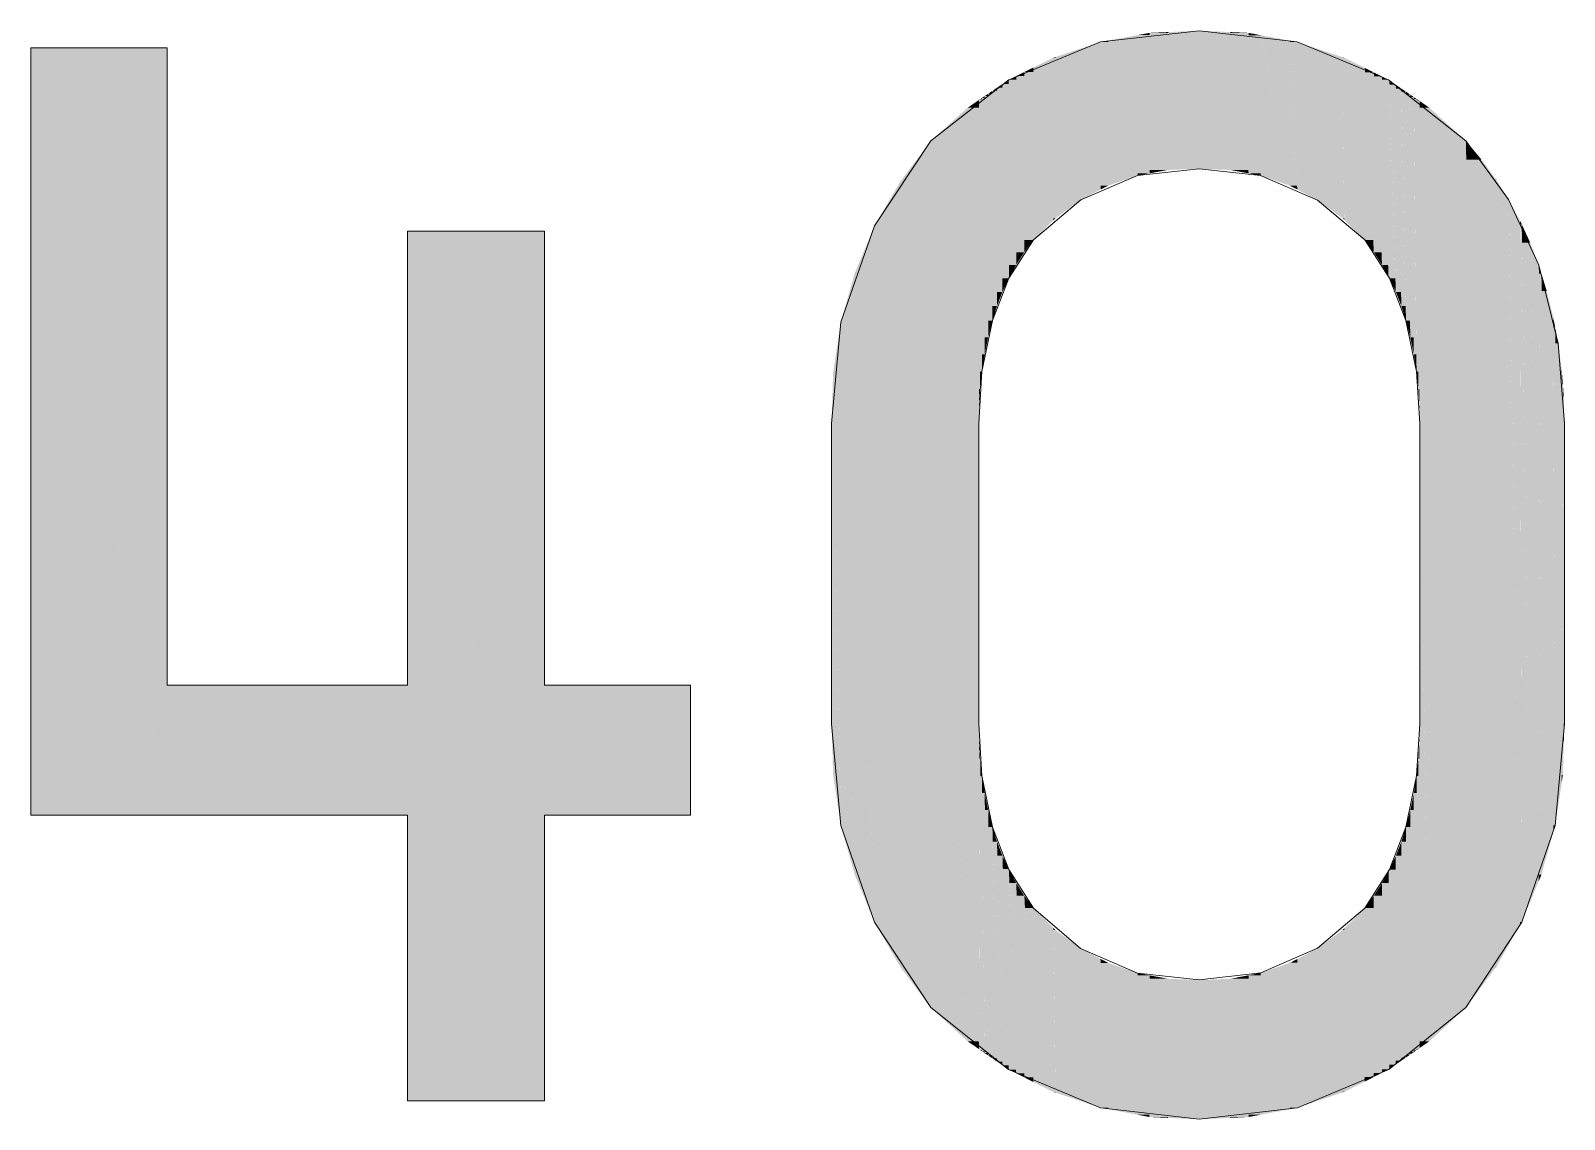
# Model space of a CAD drawing. Extents: x 885 to 2021, y 330 to 1122.
# Drawn here: x 1892.151 to 1895.106, y 643.78 to 645.878 of the extents above; entities that cross this region are included whole.
import ezdxf

# ---------------------------------------------------------------- set-up
doc = ezdxf.new("R2010")
doc.units = 0
doc.layers.get('0').update_dxf_attribs({"lineweight": 25})
doc.layers.add('P11_Plankopf_Ausführung_AF_4_800 Plankopf', color=7, linetype='Continuous', lineweight=25)

# ---------------------------------------------------------------- blocks, each defined once
blk = doc.blocks.new('Referenz-A0T8DITAAL', base_point=(1729.7843, 502.0648))
at = {"layer": 'P11_Plankopf_Ausführung_AF_4_800 Plankopf', "color": 0, "linetype": 'Continuous', "lineweight": 13, "ltscale": 16.9}
for p, q in [((1894.4025, 645.8776), (1894.2125, 645.8559)), ((1894.5915, 645.8558), (1894.4025, 645.8776)), ((1892.4144, 645.8445), (1892.1511, 645.8445)), ((1892.1511, 645.8445), (1892.1511, 644.3661)), ((1892.4144, 644.6168), (1892.4144, 645.8445)), ((1894.2125, 645.8559), (1894.0357, 645.7832)), ((1894.7672, 645.7831), (1894.5915, 645.8558)), ((1894.0357, 645.7832), (1893.8854, 645.6651)), ((1894.9164, 645.6651), (1894.7672, 645.7831)), ((1893.8854, 645.6651), (1893.777, 645.5014)), ((1894.9986, 645.5524), (1894.9164, 645.6651)), ((1894.4025, 645.6115), (1894.2839, 645.5985)), ((1894.5209, 645.5984), (1894.4025, 645.6115)), ((1894.2839, 645.5985), (1894.1742, 645.5515)), ((1894.6304, 645.5513), (1894.5209, 645.5984)), ((1894.1742, 645.5515), (1894.083, 645.4744)), ((1894.7215, 645.4744), (1894.6304, 645.5513)), ((1895.0568, 645.4256), (1894.9986, 645.5524)), ((1893.1411, 645.4913), (1892.8774, 645.4913)), ((1892.8774, 645.4913), (1892.8774, 644.6168)), ((1893.1411, 644.6168), (1893.1411, 645.4913)), ((1893.777, 645.5014), (1893.712, 645.3161)), ((1894.083, 645.4744), (1894.0358, 645.4007)), ((1894.7689, 645.4008), (1894.7215, 645.4744)), ((1895.0943, 645.2752), (1895.0568, 645.4256)), ((1894.0358, 645.4007), (1894.0041, 645.3192)), ((1894.8009, 645.3192), (1894.7689, 645.4008)), ((1893.712, 645.3161), (1893.6943, 645.1206)), ((1894.0041, 645.3192), (1893.984, 645.2209)), ((1894.8213, 645.2209), (1894.8009, 645.3192)), ((1895.106, 645.1206), (1895.0943, 645.2752)), ((1893.984, 645.2209), (1893.9781, 645.1206)), ((1894.8273, 645.1206), (1894.8213, 645.2209)), ((1893.6943, 645.1206), (1893.6943, 644.5425)), ((1893.9781, 644.5425), (1893.9781, 645.1206)), ((1894.8273, 645.1206), (1894.8273, 644.5425)), ((1895.106, 644.5425), (1895.106, 645.1206)), ((1892.8774, 644.6168), (1892.4144, 644.6168)), ((1893.4221, 644.6168), (1893.1411, 644.6168)), ((1893.4221, 644.3661), (1893.4221, 644.6168)), ((1893.6943, 644.5425), (1893.7121, 644.3463)), ((1893.9781, 644.5425), (1893.984, 644.4421)), ((1894.8212, 644.4421), (1894.8273, 644.5425)), ((1895.0884, 644.3465), (1895.106, 644.5425)), ((1893.984, 644.4421), (1894.0041, 644.3435)), ((1894.8009, 644.3435), (1894.8212, 644.4421)), ((1892.1511, 644.3661), (1892.8774, 644.3661)), ((1892.8774, 644.3661), (1892.8774, 643.8163)), ((1893.1411, 643.8163), (1893.1411, 644.3661)), ((1893.1411, 644.3661), (1893.4221, 644.3661)), ((1893.7121, 644.3463), (1893.7771, 644.1603)), ((1894.0041, 644.3435), (1894.0358, 644.2616)), ((1894.7689, 644.2615), (1894.8009, 644.3435)), ((1895.0239, 644.1605), (1895.0884, 644.3465)), ((1894.0358, 644.2616), (1894.083, 644.1874)), ((1894.7215, 644.1874), (1894.7689, 644.2615)), ((1893.7771, 644.1603), (1893.8854, 643.9957)), ((1894.083, 644.1874), (1894.1739, 644.1098)), ((1894.6306, 644.1099), (1894.7215, 644.1874)), ((1894.9164, 643.9957), (1895.0239, 644.1605)), ((1894.1739, 644.1098), (1894.2837, 644.0622)), ((1894.5211, 644.0624), (1894.6306, 644.1099)), ((1894.2837, 644.0622), (1894.4025, 644.0489)), ((1894.4025, 644.0489), (1894.5211, 644.0624)), ((1893.8854, 643.9957), (1894.0353, 643.8764)), ((1894.7676, 643.8765), (1894.9164, 643.9957)), ((1894.0353, 643.8764), (1894.2122, 643.8027)), ((1894.5918, 643.8028), (1894.7676, 643.8765)), ((1892.8774, 643.8163), (1893.1411, 643.8163)), ((1894.2122, 643.8027), (1894.4025, 643.7805)), ((1894.4025, 643.7805), (1894.5918, 643.8028))]:
    blk.add_line(p, q, dxfattribs=at)
at = {"layer": 'P11_Plankopf_Ausführung_AF_4_800 Plankopf', "color": 0, "linetype": 'Continuous', "lineweight": 0, "ltscale": 0.0169}
for points in [[(1894.3427, 645.8733), (1894.3068, 645.8733), (1894.3427, 645.8749)], [(1894.4025, 645.8749), (1894.3427, 645.8749), (1894.4025, 645.8776)], [(1894.4025, 645.6115), (1894.3427, 645.6115), (1894.3427, 645.8749)], [(1894.4025, 645.6115), (1894.4025, 645.8749), (1894.3427, 645.8749)], [(1894.4617, 645.6115), (1894.4025, 645.6115), (1894.4025, 645.8776)], [(1894.4622, 645.8749), (1894.4031, 645.8749), (1894.4025, 645.8776)], [(1894.4622, 645.6093), (1894.4622, 645.8749), (1894.4031, 645.8749)], [(1894.4969, 645.6093), (1894.4622, 645.6093), (1894.4622, 645.8749)], [(1894.4977, 645.8733), (1894.4624, 645.8733), (1894.4622, 645.8749)], [(1892.1511, 644.3661), (1892.4144, 644.3661), (1892.1511, 645.8445)], [(1892.4144, 644.6168), (1892.4144, 645.8445), (1892.1511, 645.8445)], [(1892.4144, 644.6168), (1892.3698, 644.6168), (1892.1511, 645.8445)], [(1894.2125, 645.8431), (1894.1742, 645.8431), (1894.2125, 645.8559)], [(1894.2273, 645.8559), (1894.2125, 645.8559), (1894.2273, 645.8586)], [(1894.2273, 645.5791), (1894.2125, 645.5791), (1894.2125, 645.8559)], [(1894.2273, 645.5791), (1894.2273, 645.8559), (1894.2125, 645.8559)], [(1894.2839, 645.8586), (1894.2273, 645.8586), (1894.2839, 645.8691)], [(1894.2839, 645.5985), (1894.2273, 645.5985), (1894.2273, 645.8586)], [(1894.2839, 645.5985), (1894.2839, 645.8586), (1894.2273, 645.8586)], [(1894.3068, 645.8691), (1894.2839, 645.8691), (1894.3068, 645.8733)], [(1894.3068, 645.6028), (1894.2839, 645.6028), (1894.2839, 645.8691)], [(1894.3068, 645.6028), (1894.3068, 645.8691), (1894.2839, 645.8691)], [(1894.3427, 645.6094), (1894.3068, 645.6094), (1894.3068, 645.8733)], [(1894.3427, 645.6094), (1894.3427, 645.8733), (1894.3068, 645.8733)], [(1894.4977, 645.6027), (1894.4977, 645.8733), (1894.4624, 645.8733)], [(1894.5206, 645.6027), (1894.4977, 645.6027), (1894.4977, 645.8733)], [(1894.5209, 645.8689), (1894.4981, 645.8689), (1894.4977, 645.8733)], [(1894.5209, 645.5984), (1894.5209, 645.8689), (1894.4981, 645.8689)], [(1894.5736, 645.5984), (1894.5209, 645.5984), (1894.5209, 645.8689)], [(1894.5774, 645.8584), (1894.523, 645.8584), (1894.5209, 645.8689)], [(1894.5774, 645.5789), (1894.5774, 645.8584), (1894.523, 645.8584)], [(1894.5911, 645.5789), (1894.5774, 645.5789), (1894.5774, 645.8584)], [(1894.5915, 645.8558), (1894.5776, 645.8558), (1894.5774, 645.8584)], [(1894.5915, 645.5716), (1894.5915, 645.8558), (1894.5776, 645.8558)], [(1894.6278, 645.5716), (1894.5915, 645.5716), (1894.5915, 645.8558)], [(1894.6304, 645.8428), (1894.5931, 645.8428), (1894.5915, 645.8558)], [(1894.1216, 645.8066), (1894.083, 645.8066), (1894.1216, 645.8257)], [(1894.1257, 645.8257), (1894.1216, 645.8257), (1894.1257, 645.827)], [(1894.1257, 645.5163), (1894.1216, 645.5163), (1894.1216, 645.8257)], [(1894.1257, 645.5163), (1894.1257, 645.8257), (1894.1216, 645.8257)], [(1894.1742, 645.827), (1894.1257, 645.827), (1894.1742, 645.8431)], [(1894.1742, 645.5515), (1894.1257, 645.5515), (1894.1257, 645.827)], [(1894.1742, 645.5515), (1894.1742, 645.827), (1894.1257, 645.827)], [(1894.2125, 645.5714), (1894.1742, 645.5714), (1894.1742, 645.8431)], [(1894.2125, 645.5714), (1894.2125, 645.8431), (1894.1742, 645.8431)], [(1894.6304, 645.5513), (1894.6304, 645.8428), (1894.5931, 645.8428)], [(1894.6736, 645.5513), (1894.6304, 645.5513), (1894.6304, 645.8428)], [(1894.6788, 645.8266), (1894.6328, 645.8266), (1894.6304, 645.8428)], [(1894.6788, 645.5162), (1894.6788, 645.8266), (1894.6328, 645.8266)], [(1894.6818, 645.5162), (1894.6788, 645.5162), (1894.6788, 645.8266)], [(1894.6819, 645.8256), (1894.6788, 645.8256), (1894.6788, 645.8266)], [(1894.6819, 645.5132), (1894.6819, 645.8256), (1894.6788, 645.8256)], [(1894.7171, 645.5132), (1894.6819, 645.5132), (1894.6819, 645.8256)], [(1894.7215, 645.8059), (1894.6841, 645.8059), (1894.6819, 645.8256)], [(1894.0499, 645.7833), (1894.0358, 645.7833), (1894.0499, 645.7902)], [(1894.0656, 645.7902), (1894.0499, 645.7902), (1894.0656, 645.798)], [(1894.0656, 645.4509), (1894.0499, 645.4509), (1894.0499, 645.7902)], [(1894.0656, 645.4509), (1894.0656, 645.7902), (1894.0499, 645.7902)], [(1894.083, 645.798), (1894.0656, 645.798), (1894.083, 645.8066)], [(1894.083, 645.4744), (1894.0656, 645.4744), (1894.0656, 645.798)], [(1894.083, 645.4744), (1894.083, 645.798), (1894.0656, 645.798)], [(1894.1216, 645.5123), (1894.083, 645.5123), (1894.083, 645.8066)], [(1894.1216, 645.5123), (1894.1216, 645.8066), (1894.083, 645.8066)], [(1894.7215, 645.4744), (1894.7215, 645.8059), (1894.6841, 645.8059)], [(1894.7377, 645.4744), (1894.7215, 645.4744), (1894.7215, 645.8059)], [(1894.7389, 645.7972), (1894.7219, 645.7972), (1894.7215, 645.8059)], [(1894.7389, 645.4509), (1894.7389, 645.7972), (1894.7219, 645.7972)], [(1894.7537, 645.4509), (1894.7389, 645.4509), (1894.7389, 645.7972)], [(1894.7547, 645.7894), (1894.7392, 645.7894), (1894.7389, 645.7972)], [(1894.7547, 645.4263), (1894.7547, 645.7894), (1894.7392, 645.7894)], [(1894.7665, 645.4263), (1894.7547, 645.4263), (1894.7547, 645.7894)], [(1894.7672, 645.7831), (1894.7549, 645.7831), (1894.7547, 645.7894)], [(1893.9959, 645.7516), (1893.9892, 645.7516), (1893.9959, 645.7561)], [(1894.0041, 645.7561), (1893.9959, 645.7561), (1894.0041, 645.7618)], [(1894.0041, 645.3192), (1893.9959, 645.3192), (1893.9959, 645.7561)], [(1894.0041, 645.3192), (1894.0041, 645.7561), (1893.9959, 645.7561)], [(1894.0129, 645.7618), (1894.0041, 645.7618), (1894.0129, 645.7677)], [(1894.0129, 645.3471), (1894.0041, 645.3471), (1894.0041, 645.7618)], [(1894.0129, 645.3471), (1894.0129, 645.7618), (1894.0041, 645.7618)], [(1894.0235, 645.7677), (1894.0129, 645.7677), (1894.0235, 645.7749)], [(1894.0235, 645.3743), (1894.0129, 645.3743), (1894.0129, 645.7677)], [(1894.0235, 645.3743), (1894.0235, 645.7677), (1894.0129, 645.7677)], [(1894.0357, 645.7749), (1894.0235, 645.7749), (1894.0357, 645.7832)], [(1894.0357, 645.4005), (1894.0235, 645.4005), (1894.0235, 645.7749)], [(1894.0357, 645.4005), (1894.0357, 645.7749), (1894.0235, 645.7749)], [(1894.0358, 645.7832), (1894.0357, 645.7832), (1894.0358, 645.7833)], [(1894.0358, 645.4007), (1894.0357, 645.4007), (1894.0357, 645.7832)], [(1894.0358, 645.4007), (1894.0358, 645.7832), (1894.0357, 645.7832)], [(1894.0499, 645.4263), (1894.0358, 645.4263), (1894.0358, 645.7833)], [(1894.0499, 645.4263), (1894.0499, 645.7833), (1894.0358, 645.7833)], [(1894.7672, 645.4038), (1894.7672, 645.7831), (1894.7549, 645.7831)], [(1894.7689, 645.4038), (1894.7672, 645.4038), (1894.7672, 645.7831)], [(1894.7689, 645.782), (1894.7672, 645.782), (1894.7672, 645.7831)], [(1894.7689, 645.4008), (1894.7689, 645.782), (1894.7672, 645.782)], [(1894.7805, 645.4008), (1894.7689, 645.4008), (1894.7689, 645.782)], [(1894.7814, 645.7735), (1894.7692, 645.7735), (1894.7689, 645.782)], [(1894.7814, 645.3743), (1894.7814, 645.7735), (1894.7692, 645.7735)], [(1894.7914, 645.3743), (1894.7814, 645.3743), (1894.7814, 645.7735)], [(1894.792, 645.7661), (1894.7815, 645.7661), (1894.7814, 645.7735)], [(1894.792, 645.3471), (1894.792, 645.7661), (1894.7815, 645.7661)], [(1894.8003, 645.3471), (1894.792, 645.3471), (1894.792, 645.7661)], [(1894.8009, 645.7601), (1894.7922, 645.7601), (1894.792, 645.7661)], [(1894.8009, 645.3192), (1894.8009, 645.7601), (1894.7922, 645.7601)], [(1894.8087, 645.3192), (1894.8009, 645.3192), (1894.8009, 645.7601)], [(1894.8092, 645.7544), (1894.801, 645.7544), (1894.8009, 645.7601)], [(1893.9562, 645.6651), (1893.8854, 645.6651), (1893.9562, 645.7291)], [(1893.9565, 645.7291), (1893.9562, 645.7291), (1893.9565, 645.7293)], [(1893.9565, 643.9308), (1893.9562, 643.9308), (1893.9562, 645.7291)], [(1893.9565, 643.9306), (1893.9565, 645.7291), (1893.9562, 645.7291)], [(1893.9781, 645.7293), (1893.9565, 645.7293), (1893.9781, 645.744)], [(1893.9779, 643.9306), (1893.9565, 643.9306), (1893.9565, 645.7293)], [(1893.9781, 645.1206), (1893.9781, 645.7293), (1893.9565, 645.7293)], [(1893.9781, 644.5425), (1893.9706, 644.5425), (1893.9565, 645.7293)], [(1893.9781, 645.1206), (1893.9675, 645.1206), (1893.9565, 645.7293)], [(1893.9785, 645.744), (1893.9781, 645.744), (1893.9785, 645.7443)], [(1893.9785, 645.1541), (1893.9781, 645.1541), (1893.9781, 645.744)], [(1893.9785, 645.1541), (1893.9785, 645.744), (1893.9781, 645.744)], [(1893.9804, 645.7443), (1893.9785, 645.7443), (1893.9804, 645.7456)], [(1893.9804, 645.1876), (1893.9785, 645.1876), (1893.9785, 645.7443)], [(1893.9804, 645.1876), (1893.9804, 645.7443), (1893.9785, 645.7443)], [(1893.984, 645.7456), (1893.9804, 645.7456), (1893.984, 645.7481)], [(1893.984, 645.2209), (1893.9804, 645.2209), (1893.9804, 645.7456)], [(1893.984, 645.2209), (1893.984, 645.7456), (1893.9804, 645.7456)], [(1893.9892, 645.7481), (1893.984, 645.7481), (1893.9892, 645.7516)], [(1893.9892, 645.2539), (1893.984, 645.2539), (1893.984, 645.7481)], [(1893.9892, 645.2539), (1893.9892, 645.7481), (1893.984, 645.7481)], [(1893.9959, 645.2868), (1893.9892, 645.2868), (1893.9892, 645.7516)], [(1893.9959, 645.2868), (1893.9959, 645.7516), (1893.9892, 645.7516)], [(1894.8092, 645.2868), (1894.8092, 645.7544), (1894.801, 645.7544)], [(1894.8156, 645.2868), (1894.8092, 645.2868), (1894.8092, 645.7544)], [(1894.816, 645.7497), (1894.8093, 645.7497), (1894.8092, 645.7544)], [(1894.816, 645.254), (1894.816, 645.7497), (1894.8093, 645.7497)], [(1894.8209, 645.254), (1894.816, 645.254), (1894.816, 645.7497)], [(1894.8213, 645.7461), (1894.8161, 645.7461), (1894.816, 645.7497)], [(1894.8213, 645.2209), (1894.8213, 645.7461), (1894.8161, 645.7461)], [(1894.8247, 645.2209), (1894.8213, 645.2209), (1894.8213, 645.7461)], [(1894.8249, 645.7437), (1894.8213, 645.7437), (1894.8213, 645.7461)], [(1894.8249, 645.1876), (1894.8249, 645.7437), (1894.8213, 645.7437)], [(1894.8268, 645.1876), (1894.8249, 645.1876), (1894.8249, 645.7437)], [(1894.8269, 645.7423), (1894.8249, 645.7423), (1894.8249, 645.7437)], [(1894.8269, 645.1541), (1894.8269, 645.7423), (1894.8249, 645.7423)], [(1894.8273, 645.1541), (1894.8269, 645.1541), (1894.8269, 645.7423)], [(1894.8273, 645.742), (1894.8269, 645.742), (1894.8269, 645.7423)], [(1894.8273, 645.1206), (1894.8273, 645.742), (1894.8269, 645.742)], [(1894.8337, 645.1206), (1894.8273, 645.1206), (1894.8273, 645.742)], [(1894.8459, 645.7293), (1894.8274, 645.7293), (1894.8273, 645.742)], [(1894.8459, 643.9307), (1894.8459, 645.7293), (1894.8274, 645.7293)], [(1894.8462, 643.9309), (1894.8459, 643.9309), (1894.8459, 645.7293)], [(1894.8462, 645.729), (1894.8459, 645.729), (1894.8459, 645.7293)], [(1894.8462, 643.9309), (1894.8462, 645.729), (1894.8459, 645.729)], [(1894.9164, 643.9957), (1894.8462, 643.9957), (1894.8462, 645.729)], [(1894.9164, 645.6651), (1894.8488, 645.6651), (1894.8462, 645.729)], [(1893.8854, 645.5866), (1893.8262, 645.5866), (1893.8854, 645.6651)], [(1893.9535, 643.9957), (1893.8854, 643.9957), (1893.8854, 645.6651)], [(1893.9562, 643.9308), (1893.9562, 645.6651), (1893.8854, 645.6651)], [(1894.9164, 643.9957), (1894.9164, 645.6651), (1894.8488, 645.6651)], [(1894.9463, 644.0359), (1894.9164, 644.0359), (1894.9164, 645.6651)], [(1894.9463, 645.6294), (1894.917, 645.6294), (1894.9164, 645.6651)], [(1894.3068, 645.6028), (1894.3427, 645.6094), (1894.3068, 645.6094)], [(1894.3427, 645.6094), (1894.4025, 645.6115), (1894.3427, 645.6115)], [(1894.4622, 645.6093), (1894.4617, 645.6115), (1894.4025, 645.6115)], [(1894.4977, 645.6027), (1894.4969, 645.6093), (1894.4622, 645.6093)], [(1894.9463, 644.0359), (1894.9463, 645.6294), (1894.917, 645.6294)], [(1894.9737, 644.0729), (1894.9463, 644.0729), (1894.9463, 645.6294)], [(1894.9737, 645.5917), (1894.9469, 645.5917), (1894.9463, 645.6294)], [(1893.8261, 645.5015), (1893.7771, 645.5015), (1893.8261, 645.5866)], [(1893.8262, 644.0748), (1893.8261, 644.0748), (1893.8261, 645.5866)], [(1893.8262, 644.0747), (1893.8262, 645.5866), (1893.8261, 645.5866)], [(1893.8262, 645.5866), (1893.8261, 645.5866), (1893.8262, 645.5866)], [(1893.8825, 644.0747), (1893.8262, 644.0747), (1893.8262, 645.5866)], [(1893.8854, 643.9957), (1893.8854, 645.5866), (1893.8262, 645.5866)], [(1894.2125, 645.5714), (1894.2273, 645.5791), (1894.2125, 645.5791)], [(1894.2273, 645.5791), (1894.2839, 645.5985), (1894.2273, 645.5985)], [(1894.2839, 645.5985), (1894.3068, 645.6028), (1894.2839, 645.6028)], [(1894.5209, 645.5984), (1894.5206, 645.6027), (1894.4977, 645.6027)], [(1894.5774, 645.5789), (1894.5736, 645.5984), (1894.5209, 645.5984)], [(1894.5915, 645.5716), (1894.5911, 645.5789), (1894.5774, 645.5789)], [(1894.9737, 644.0729), (1894.9737, 645.5917), (1894.9469, 645.5917)], [(1894.9752, 644.0748), (1894.9737, 644.0748), (1894.9737, 645.5917)], [(1894.9752, 645.5895), (1894.9737, 645.5895), (1894.9737, 645.5917)], [(1894.9752, 644.0748), (1894.9752, 645.5895), (1894.9737, 645.5895)], [(1894.9986, 644.1161), (1894.9752, 644.1161), (1894.9752, 645.5895)], [(1894.9986, 645.5524), (1894.9758, 645.5524), (1894.9752, 645.5895)], [(1894.1257, 645.5163), (1894.1742, 645.5515), (1894.1257, 645.5515)], [(1894.1742, 645.5515), (1894.2125, 645.5714), (1894.1742, 645.5714)], [(1894.6304, 645.5513), (1894.6278, 645.5716), (1894.5915, 645.5716)], [(1894.6788, 645.5162), (1894.6736, 645.5513), (1894.6304, 645.5513)], [(1894.9986, 644.1161), (1894.9986, 645.5524), (1894.9758, 645.5524)], [(1895.0208, 644.1551), (1894.9986, 644.1551), (1894.9986, 645.5524)], [(1895.0208, 645.5114), (1894.9993, 645.5114), (1894.9986, 645.5524)], [(1893.015, 644.6168), (1892.8774, 644.6168), (1892.8774, 645.4913)], [(1893.1411, 644.6168), (1893.1411, 645.4913), (1892.8774, 645.4913)], [(1893.1411, 644.3661), (1893.0545, 644.3661), (1892.8774, 645.4913)], [(1893.1411, 644.6168), (1893.0823, 644.6168), (1892.8774, 645.4913)], [(1893.777, 645.411), (1893.7389, 645.411), (1893.777, 645.5014)], [(1893.7771, 645.5014), (1893.777, 645.5014), (1893.7771, 645.5015)], [(1893.7771, 644.1605), (1893.777, 644.1605), (1893.777, 645.5014)], [(1893.7771, 644.1603), (1893.7771, 645.5014), (1893.777, 645.5014)], [(1893.8232, 644.1603), (1893.7771, 644.1603), (1893.7771, 645.5015)], [(1893.8261, 644.0748), (1893.8261, 645.5015), (1893.7771, 645.5015)], [(1894.083, 645.4744), (1894.1216, 645.5123), (1894.083, 645.5123)], [(1894.1216, 645.5123), (1894.1257, 645.5163), (1894.1216, 645.5163)], [(1894.6819, 645.5132), (1894.6818, 645.5162), (1894.6788, 645.5162)], [(1894.7215, 645.4744), (1894.7171, 645.5132), (1894.6819, 645.5132)], [(1895.0208, 644.1551), (1895.0208, 645.5114), (1894.9993, 645.5114)], [(1895.0239, 644.1605), (1895.0208, 644.1605), (1895.0208, 645.5114)], [(1895.0239, 645.5048), (1895.0209, 645.5048), (1895.0208, 645.5114)], [(1895.0239, 644.1605), (1895.0239, 645.5048), (1895.0209, 645.5048)], [(1895.0403, 644.1998), (1895.0239, 644.1998), (1895.0239, 645.5048)], [(1895.0403, 645.4691), (1895.0244, 645.4691), (1895.0239, 645.5048)], [(1894.0656, 645.4509), (1894.083, 645.4744), (1894.0656, 645.4744)], [(1894.7389, 645.4509), (1894.7377, 645.4744), (1894.7215, 645.4744)], [(1895.0403, 644.1998), (1895.0403, 645.4691), (1895.0244, 645.4691)], [(1895.0568, 644.2395), (1895.0403, 644.2395), (1895.0403, 645.4691)], [(1895.0568, 645.4256), (1895.0409, 645.4256), (1895.0403, 645.4691)], [(1894.0499, 645.4263), (1894.0656, 645.4509), (1894.0499, 645.4509)], [(1894.7547, 645.4263), (1894.7537, 645.4509), (1894.7389, 645.4509)], [(1893.7388, 645.3165), (1893.7121, 645.3165), (1893.7388, 645.4108)], [(1893.7389, 645.4108), (1893.7388, 645.4108), (1893.7389, 645.411)], [(1893.7389, 644.2517), (1893.7388, 644.2517), (1893.7388, 645.4108)], [(1893.7389, 644.2513), (1893.7389, 645.4108), (1893.7388, 645.4108)], [(1893.7742, 644.2513), (1893.7389, 644.2513), (1893.7389, 645.411)], [(1893.777, 644.1605), (1893.777, 645.411), (1893.7389, 645.411)], [(1894.0358, 645.4007), (1894.0499, 645.4263), (1894.0358, 645.4263)], [(1894.7672, 645.4038), (1894.7665, 645.4263), (1894.7547, 645.4263)], [(1894.7689, 645.4008), (1894.7689, 645.4038), (1894.7672, 645.4038)], [(1895.0568, 644.2395), (1895.0568, 645.4256), (1895.0409, 645.4256)], [(1895.0619, 644.2515), (1895.0568, 644.2515), (1895.0568, 645.4256)], [(1895.0619, 645.4094), (1895.0569, 645.4094), (1895.0568, 645.4256)], [(1895.0619, 644.2515), (1895.0619, 645.4094), (1895.0569, 645.4094)], [(1895.0721, 644.2884), (1895.0619, 644.2884), (1895.0619, 645.4094)], [(1895.0721, 645.3762), (1895.0622, 645.3762), (1895.0619, 645.4094)], [(1894.0129, 645.3471), (1894.0235, 645.3743), (1894.0129, 645.3743)], [(1894.0235, 645.3743), (1894.0357, 645.4005), (1894.0235, 645.4005)], [(1894.0357, 645.4005), (1894.0358, 645.4007), (1894.0357, 645.4007)], [(1894.7814, 645.3743), (1894.7805, 645.4008), (1894.7689, 645.4008)], [(1894.792, 645.3471), (1894.7914, 645.3743), (1894.7814, 645.3743)], [(1895.0721, 644.2884), (1895.0721, 645.3762), (1895.0622, 645.3762)], [(1895.0846, 644.333), (1895.0721, 644.333), (1895.0721, 645.3762)], [(1895.0846, 645.326), (1895.0727, 645.326), (1895.0721, 645.3762)], [(1894.0041, 645.3192), (1894.0129, 645.3471), (1894.0041, 645.3471)], [(1894.8009, 645.3192), (1894.8003, 645.3471), (1894.792, 645.3471)], [(1893.712, 645.2194), (1893.6972, 645.2194), (1893.712, 645.3161)], [(1893.7121, 645.3161), (1893.712, 645.3161), (1893.7121, 645.3165)], [(1893.7121, 644.3471), (1893.712, 644.3471), (1893.712, 645.3161)], [(1893.7121, 644.3463), (1893.7121, 645.3161), (1893.712, 645.3161)], [(1893.7364, 644.3463), (1893.7121, 644.3463), (1893.7121, 645.3165)], [(1893.7388, 644.2517), (1893.7388, 645.3165), (1893.7121, 645.3165)], [(1893.9959, 645.2868), (1894.0041, 645.3192), (1893.9959, 645.3192)], [(1894.8092, 645.2868), (1894.8087, 645.3192), (1894.8009, 645.3192)], [(1895.0846, 644.333), (1895.0846, 645.326), (1895.0727, 645.326)], [(1895.0884, 644.3465), (1895.0846, 644.3465), (1895.0846, 645.326)], [(1895.0884, 645.3062), (1895.0847, 645.3062), (1895.0846, 645.326)], [(1893.9892, 645.2539), (1893.9959, 645.2868), (1893.9892, 645.2868)], [(1894.816, 645.254), (1894.8156, 645.2868), (1894.8092, 645.2868)], [(1895.0884, 644.3465), (1895.0884, 645.3062), (1895.0847, 645.3062)], [(1895.0943, 644.3854), (1895.0884, 644.3854), (1895.0884, 645.3062)], [(1895.0943, 645.2752), (1895.0886, 645.2752), (1895.0884, 645.3062)], [(1893.984, 645.2209), (1893.9892, 645.2539), (1893.984, 645.2539)], [(1894.8213, 645.2209), (1894.8209, 645.254), (1894.816, 645.254)], [(1895.0943, 644.3854), (1895.0943, 645.2752), (1895.0886, 645.2752)], [(1895.1011, 644.4302), (1895.0943, 644.4302), (1895.0943, 645.2752)], [(1895.1011, 645.2239), (1895.0947, 645.2239), (1895.0943, 645.2752)], [(1895.1011, 644.4302), (1895.1011, 645.2239), (1895.0947, 645.2239)], [(1895.1032, 644.444), (1895.1011, 644.444), (1895.1011, 645.2239)], [(1895.1032, 645.1961), (1895.1012, 645.1961), (1895.1011, 645.2239)], [(1893.6971, 645.1206), (1893.6943, 645.1206), (1893.6971, 645.2189)], [(1893.6972, 645.2189), (1893.6971, 645.2189), (1893.6972, 645.2194)], [(1893.6972, 644.4464), (1893.6971, 644.4464), (1893.6971, 645.2189)], [(1893.6972, 644.4439), (1893.6972, 645.2189), (1893.6971, 645.2189)], [(1893.7103, 644.4439), (1893.6972, 644.4439), (1893.6972, 645.2194)], [(1893.712, 644.3471), (1893.712, 645.2194), (1893.6972, 645.2194)], [(1893.9804, 645.1876), (1893.984, 645.2209), (1893.9804, 645.2209)], [(1894.8249, 645.1876), (1894.8247, 645.2209), (1894.8213, 645.2209)], [(1895.1032, 644.444), (1895.1032, 645.1961), (1895.1012, 645.1961)], [(1895.105, 644.5076), (1895.1032, 644.5076), (1895.1032, 645.1961)], [(1895.105, 645.1723), (1895.1032, 645.1723), (1895.1032, 645.1961)], [(1893.9785, 645.1541), (1893.9804, 645.1876), (1893.9785, 645.1876)], [(1894.8269, 645.1541), (1894.8268, 645.1876), (1894.8249, 645.1876)], [(1895.105, 644.5076), (1895.105, 645.1723), (1895.1032, 645.1723)], [(1895.106, 644.5425), (1895.105, 644.5425), (1895.105, 645.1723)], [(1895.106, 645.1206), (1895.1051, 645.1206), (1895.105, 645.1723)], [(1893.9781, 645.1206), (1893.9785, 645.1541), (1893.9781, 645.1541)], [(1894.8273, 645.1206), (1894.8273, 645.1541), (1894.8269, 645.1541)], [(1893.6967, 644.5425), (1893.6943, 644.5425), (1893.6943, 645.1206)], [(1893.6971, 644.4464), (1893.6971, 645.1206), (1893.6943, 645.1206)], [(1893.9781, 644.5425), (1893.9781, 645.1206), (1893.9675, 645.1206)], [(1894.8459, 643.9307), (1894.8337, 645.1206), (1894.8273, 645.1206)], [(1894.8363, 644.5425), (1894.8273, 644.5425), (1894.8273, 645.1206)], [(1895.106, 644.5425), (1895.106, 645.1206), (1895.1051, 645.1206)], [(1892.4144, 644.3661), (1892.4144, 644.6168), (1892.3698, 644.6168)], [(1892.4144, 644.3661), (1892.8774, 644.3661), (1892.4144, 644.6168)], [(1892.8774, 644.3661), (1892.8774, 644.6168), (1892.4144, 644.6168)], [(1893.1411, 643.8163), (1893.015, 644.6168), (1892.8774, 644.6168)], [(1892.96, 644.3661), (1892.8774, 644.3661), (1892.8774, 644.6168)], [(1893.1411, 644.3661), (1893.1411, 644.6168), (1893.0823, 644.6168)], [(1893.1411, 644.3661), (1893.4221, 644.3661), (1893.1411, 644.6168)], [(1893.4221, 644.3661), (1893.4221, 644.6168), (1893.1411, 644.6168)], [(1893.6971, 644.4464), (1893.6967, 644.5425), (1893.6943, 644.5425)], [(1893.9781, 643.9158), (1893.9781, 644.5425), (1893.9706, 644.5425)], [(1893.9785, 643.9158), (1893.9781, 643.9158), (1893.9781, 644.5425)], [(1893.9785, 644.509), (1893.9781, 644.509), (1893.9781, 644.5425)], [(1894.8273, 644.509), (1894.8269, 644.509), (1894.8273, 644.5425)], [(1894.8459, 643.9307), (1894.8273, 643.9307), (1894.8273, 644.5425)], [(1894.8459, 643.9307), (1894.8363, 644.5425), (1894.8273, 644.5425)], [(1895.105, 644.5076), (1895.106, 644.5425), (1895.105, 644.5425)], [(1893.9785, 643.9155), (1893.9785, 644.509), (1893.9781, 644.509)], [(1893.9804, 643.9155), (1893.9785, 643.9155), (1893.9785, 644.509)], [(1893.9805, 644.4755), (1893.9786, 644.4755), (1893.9785, 644.509)], [(1894.8269, 644.4755), (1894.8249, 644.4755), (1894.8269, 644.509)], [(1894.8273, 643.9178), (1894.8269, 643.9178), (1894.8269, 644.509)], [(1894.8273, 643.9178), (1894.8273, 644.509), (1894.8269, 644.509)], [(1895.1032, 644.444), (1895.105, 644.5076), (1895.1032, 644.5076)], [(1893.9805, 643.9141), (1893.9805, 644.4755), (1893.9786, 644.4755)], [(1893.984, 643.9141), (1893.9805, 643.9141), (1893.9805, 644.4755)], [(1893.984, 644.4421), (1893.9807, 644.4421), (1893.9805, 644.4755)], [(1894.8249, 644.4421), (1894.8212, 644.4421), (1894.8249, 644.4755)], [(1894.8269, 643.9175), (1894.8249, 643.9175), (1894.8249, 644.4755)], [(1894.8269, 643.9175), (1894.8269, 644.4755), (1894.8249, 644.4755)], [(1893.6972, 644.4439), (1893.6972, 644.4464), (1893.6971, 644.4464)], [(1893.712, 644.3471), (1893.7103, 644.4439), (1893.6972, 644.4439)], [(1893.984, 643.9117), (1893.984, 644.4421), (1893.9807, 644.4421)], [(1893.9891, 643.9117), (1893.984, 643.9117), (1893.984, 644.4421)], [(1893.9892, 644.409), (1893.9843, 644.409), (1893.984, 644.4421)], [(1894.8212, 644.4089), (1894.816, 644.4089), (1894.8212, 644.4421)], [(1894.8249, 643.9161), (1894.8212, 643.9161), (1894.8212, 644.4421)], [(1894.8249, 643.9161), (1894.8249, 644.4421), (1894.8212, 644.4421)], [(1895.0943, 644.3854), (1895.1011, 644.4302), (1895.0943, 644.4302)], [(1895.1011, 644.4302), (1895.1032, 644.444), (1895.1011, 644.444)], [(1893.9892, 643.9081), (1893.9892, 644.409), (1893.9843, 644.409)], [(1893.9958, 643.9081), (1893.9892, 643.9081), (1893.9892, 644.409)], [(1893.9959, 644.3761), (1893.9896, 644.3761), (1893.9892, 644.409)], [(1894.816, 644.3761), (1894.8092, 644.3761), (1894.816, 644.4089)], [(1894.8212, 643.9136), (1894.816, 643.9136), (1894.816, 644.4089)], [(1894.8212, 643.9136), (1894.8212, 644.4089), (1894.816, 644.4089)], [(1893.9959, 643.9035), (1893.9959, 644.3761), (1893.9896, 644.3761)], [(1894.004, 643.9035), (1893.9959, 643.9035), (1893.9959, 644.3761)], [(1894.0041, 644.3435), (1893.9964, 644.3435), (1893.9959, 644.3761)], [(1894.8092, 644.3435), (1894.8009, 644.3435), (1894.8092, 644.3761)], [(1894.816, 643.91), (1894.8092, 643.91), (1894.8092, 644.3761)], [(1894.816, 643.91), (1894.816, 644.3761), (1894.8092, 644.3761)], [(1895.0884, 644.3465), (1895.0943, 644.3854), (1895.0884, 644.3854)], [(1892.8774, 643.8163), (1893.1411, 643.8163), (1892.8774, 644.3661)], [(1893.1411, 643.8163), (1892.96, 644.3661), (1892.8774, 644.3661)], [(1893.1411, 643.8163), (1893.1411, 644.3661), (1893.0545, 644.3661)], [(1893.7121, 644.3463), (1893.7121, 644.3471), (1893.712, 644.3471)], [(1893.7388, 644.2517), (1893.7364, 644.3463), (1893.7121, 644.3463)], [(1894.0041, 643.8978), (1894.0041, 644.3435), (1893.9964, 644.3435)], [(1894.0128, 643.8978), (1894.0041, 643.8978), (1894.0041, 644.3435)], [(1894.0129, 644.3155), (1894.0047, 644.3155), (1894.0041, 644.3435)], [(1894.8009, 644.3155), (1894.792, 644.3155), (1894.8009, 644.3435)], [(1894.8092, 643.9053), (1894.8009, 643.9053), (1894.8009, 644.3435)], [(1894.8092, 643.9053), (1894.8092, 644.3435), (1894.8009, 644.3435)], [(1895.0846, 644.333), (1895.0884, 644.3465), (1895.0846, 644.3465)], [(1894.0129, 643.8918), (1894.0129, 644.3155), (1894.0047, 644.3155)], [(1894.0233, 643.8918), (1894.0129, 643.8918), (1894.0129, 644.3155)], [(1894.0235, 644.2882), (1894.0136, 644.2882), (1894.0129, 644.3155)], [(1894.792, 644.2882), (1894.7813, 644.2882), (1894.792, 644.3155)], [(1894.8009, 643.8995), (1894.792, 643.8995), (1894.792, 644.3155)], [(1894.8009, 643.8995), (1894.8009, 644.3155), (1894.792, 644.3155)], [(1895.0721, 644.2884), (1895.0846, 644.333), (1895.0721, 644.333)], [(1894.0235, 643.8845), (1894.0235, 644.2882), (1894.0136, 644.2882)], [(1894.0351, 643.8845), (1894.0235, 643.8845), (1894.0235, 644.2882)], [(1894.0353, 644.2627), (1894.0242, 644.2627), (1894.0235, 644.2882)], [(1894.7813, 644.2615), (1894.7689, 644.2615), (1894.7813, 644.2882)], [(1894.792, 643.8934), (1894.7813, 643.8934), (1894.7813, 644.2882)], [(1894.792, 643.8934), (1894.792, 644.2882), (1894.7813, 644.2882)], [(1895.0619, 644.2515), (1895.0721, 644.2884), (1895.0619, 644.2884)], [(1893.7389, 644.2513), (1893.7389, 644.2517), (1893.7388, 644.2517)], [(1893.777, 644.1605), (1893.7742, 644.2513), (1893.7389, 644.2513)], [(1894.0353, 643.8764), (1894.0353, 644.2627), (1894.0242, 644.2627)], [(1894.0358, 643.8764), (1894.0353, 643.8764), (1894.0353, 644.2627)], [(1894.0358, 644.2616), (1894.0353, 644.2616), (1894.0353, 644.2627)], [(1894.0358, 643.8761), (1894.0358, 644.2616), (1894.0353, 644.2616)], [(1894.0497, 643.8761), (1894.0358, 643.8761), (1894.0358, 644.2616)], [(1894.0499, 644.2358), (1894.0368, 644.2358), (1894.0358, 644.2616)], [(1894.7676, 644.2358), (1894.7547, 644.2358), (1894.7676, 644.2593)], [(1894.7689, 644.2593), (1894.7676, 644.2593), (1894.7689, 644.2615)], [(1894.7689, 643.8773), (1894.7676, 643.8773), (1894.7676, 644.2593)], [(1894.7689, 643.8773), (1894.7689, 644.2593), (1894.7676, 644.2593)], [(1894.7813, 643.886), (1894.7689, 643.886), (1894.7689, 644.2615)], [(1894.7813, 643.886), (1894.7813, 644.2615), (1894.7689, 644.2615)], [(1895.0568, 644.2395), (1895.0619, 644.2515), (1895.0568, 644.2515)], [(1894.0499, 643.8691), (1894.0499, 644.2358), (1894.0368, 644.2358)], [(1894.0653, 643.8691), (1894.0499, 643.8691), (1894.0499, 644.2358)], [(1894.0656, 644.2111), (1894.0509, 644.2111), (1894.0499, 644.2358)], [(1894.7547, 644.2111), (1894.7389, 644.2111), (1894.7547, 644.2358)], [(1894.7676, 643.8765), (1894.7547, 643.8765), (1894.7547, 644.2358)], [(1894.7676, 643.8765), (1894.7676, 644.2358), (1894.7547, 644.2358)], [(1895.0403, 644.1998), (1895.0568, 644.2395), (1895.0403, 644.2395)], [(1894.0656, 643.8612), (1894.0656, 644.2111), (1894.0509, 644.2111)], [(1894.0826, 643.8612), (1894.0656, 643.8612), (1894.0656, 644.2111)], [(1894.083, 644.1874), (1894.0668, 644.1874), (1894.0656, 644.2111)], [(1894.7389, 644.1874), (1894.7215, 644.1874), (1894.7389, 644.2111)], [(1894.7547, 643.87), (1894.7389, 643.87), (1894.7389, 644.2111)], [(1894.7547, 643.87), (1894.7547, 644.2111), (1894.7389, 644.2111)], [(1895.0239, 644.1605), (1895.0403, 644.1998), (1895.0239, 644.1998)], [(1893.7771, 644.1603), (1893.7771, 644.1605), (1893.777, 644.1605)], [(1893.8261, 644.0748), (1893.8232, 644.1603), (1893.7771, 644.1603)], [(1894.083, 643.8525), (1894.083, 644.1874), (1894.0668, 644.1874)], [(1894.1191, 643.8525), (1894.083, 643.8525), (1894.083, 644.1874)], [(1894.1212, 644.1495), (1894.0871, 644.1495), (1894.083, 644.1874)], [(1894.7215, 644.1486), (1894.6823, 644.1486), (1894.7215, 644.1874)], [(1894.7389, 643.862), (1894.7215, 643.862), (1894.7215, 644.1874)], [(1894.7389, 643.862), (1894.7389, 644.1874), (1894.7215, 644.1874)], [(1895.0208, 644.1551), (1895.0239, 644.1605), (1895.0208, 644.1605)], [(1894.1212, 643.8334), (1894.1212, 644.1495), (1894.0871, 644.1495)], [(1894.1255, 643.8334), (1894.1212, 643.8334), (1894.1212, 644.1495)], [(1894.1256, 644.1452), (1894.1213, 644.1452), (1894.1212, 644.1495)], [(1894.1256, 643.8319), (1894.1256, 644.1452), (1894.1213, 644.1452)], [(1894.1716, 643.8319), (1894.1256, 643.8319), (1894.1256, 644.1452)], [(1894.1739, 644.1098), (1894.1308, 644.1098), (1894.1256, 644.1452)], [(1894.6789, 644.1099), (1894.6306, 644.1099), (1894.6789, 644.1453)], [(1894.6823, 644.1453), (1894.6789, 644.1453), (1894.6823, 644.1486)], [(1894.6823, 643.8335), (1894.6789, 643.8335), (1894.6789, 644.1453)], [(1894.6823, 643.8335), (1894.6823, 644.1453), (1894.6789, 644.1453)], [(1894.7215, 643.8532), (1894.6823, 643.8532), (1894.6823, 644.1486)], [(1894.7215, 643.8532), (1894.7215, 644.1486), (1894.6823, 644.1486)], [(1894.9986, 644.1161), (1895.0208, 644.1551), (1894.9986, 644.1551)], [(1894.1739, 643.8156), (1894.1739, 644.1098), (1894.1308, 644.1098)], [(1894.2106, 643.8156), (1894.1739, 643.8156), (1894.1739, 644.1098)], [(1894.2122, 644.0897), (1894.1764, 644.0897), (1894.1739, 644.1098)], [(1894.6306, 644.0895), (1894.5918, 644.0895), (1894.6306, 644.1099)], [(1894.6789, 643.8324), (1894.6306, 643.8324), (1894.6306, 644.1099)], [(1894.6789, 643.8324), (1894.6789, 644.1099), (1894.6306, 644.1099)], [(1894.9752, 644.0748), (1894.9986, 644.1161), (1894.9752, 644.1161)], [(1893.8262, 644.0747), (1893.8262, 644.0748), (1893.8261, 644.0748)], [(1893.8854, 643.9957), (1893.8825, 644.0747), (1893.8262, 644.0747)], [(1894.2122, 643.8027), (1894.2122, 644.0897), (1894.1764, 644.0897)], [(1894.2269, 643.8027), (1894.2122, 643.8027), (1894.2122, 644.0897)], [(1894.227, 644.0819), (1894.2126, 644.0819), (1894.2122, 644.0897)], [(1894.227, 643.8), (1894.227, 644.0819), (1894.2126, 644.0819)], [(1894.2816, 643.8), (1894.227, 643.8), (1894.227, 644.0819)], [(1894.2837, 644.0622), (1894.2308, 644.0622), (1894.227, 644.0819)], [(1894.5777, 644.0624), (1894.5211, 644.0624), (1894.5777, 644.0821)], [(1894.5918, 644.0821), (1894.5777, 644.0821), (1894.5918, 644.0895)], [(1894.5918, 643.8028), (1894.5777, 643.8028), (1894.5777, 644.0821)], [(1894.5918, 643.8028), (1894.5918, 644.0821), (1894.5777, 644.0821)], [(1894.6306, 643.816), (1894.5918, 643.816), (1894.5918, 644.0895)], [(1894.6306, 643.816), (1894.6306, 644.0895), (1894.5918, 644.0895)], [(1894.9463, 644.0359), (1894.9737, 644.0729), (1894.9463, 644.0729)], [(1894.9737, 644.0729), (1894.9752, 644.0748), (1894.9737, 644.0748)], [(1894.2837, 643.7893), (1894.2837, 644.0622), (1894.2308, 644.0622)], [(1894.3062, 643.7893), (1894.2837, 643.7893), (1894.2837, 644.0622)], [(1894.3066, 644.0579), (1894.284, 644.0579), (1894.2837, 644.0622)], [(1894.3066, 643.785), (1894.3066, 644.0579), (1894.284, 644.0579)], [(1894.3424, 643.785), (1894.3066, 643.785), (1894.3066, 644.0579)], [(1894.3426, 644.0512), (1894.3075, 644.0512), (1894.3066, 644.0579)], [(1894.3426, 643.7833), (1894.3426, 644.0512), (1894.3075, 644.0512)], [(1894.4019, 643.7833), (1894.3426, 643.7833), (1894.3426, 644.0512)], [(1894.4025, 644.0489), (1894.3431, 644.0489), (1894.3426, 644.0512)], [(1894.4025, 643.7805), (1894.4025, 644.0489), (1894.3431, 644.0489)], [(1894.4623, 644.0489), (1894.4025, 644.0489), (1894.4623, 644.0512)], [(1894.4623, 643.7833), (1894.4025, 643.7833), (1894.4025, 644.0489)], [(1894.4623, 643.7833), (1894.4623, 644.0489), (1894.4025, 644.0489)], [(1894.4979, 644.0512), (1894.4623, 644.0512), (1894.4979, 644.058)], [(1894.4979, 643.785), (1894.4623, 643.785), (1894.4623, 644.0512)], [(1894.4979, 643.785), (1894.4979, 644.0512), (1894.4623, 644.0512)], [(1894.5211, 644.058), (1894.4979, 644.058), (1894.5211, 644.0624)], [(1894.5211, 643.7894), (1894.4979, 643.7894), (1894.4979, 644.058)], [(1894.5211, 643.7894), (1894.5211, 644.058), (1894.4979, 644.058)], [(1894.5777, 643.8001), (1894.5211, 643.8001), (1894.5211, 644.0624)], [(1894.5777, 643.8001), (1894.5777, 644.0624), (1894.5211, 644.0624)], [(1894.9164, 643.9957), (1894.9463, 644.0359), (1894.9164, 644.0359)], [(1893.9562, 643.9308), (1893.9535, 643.9957), (1893.8854, 643.9957)], [(1894.8462, 643.9309), (1894.9164, 643.9957), (1894.8462, 643.9957)], [(1893.9565, 643.9306), (1893.9565, 643.9308), (1893.9562, 643.9308)], [(1893.9781, 643.9158), (1893.9779, 643.9306), (1893.9565, 643.9306)], [(1894.8273, 643.9178), (1894.8459, 643.9307), (1894.8273, 643.9307)], [(1894.8459, 643.9307), (1894.8462, 643.9309), (1894.8459, 643.9309)], [(1893.9785, 643.9155), (1893.9785, 643.9158), (1893.9781, 643.9158)], [(1893.9805, 643.9141), (1893.9804, 643.9155), (1893.9785, 643.9155)], [(1893.984, 643.9117), (1893.984, 643.9141), (1893.9805, 643.9141)], [(1893.9892, 643.9081), (1893.9891, 643.9117), (1893.984, 643.9117)], [(1893.9959, 643.9035), (1893.9958, 643.9081), (1893.9892, 643.9081)], [(1894.0041, 643.8978), (1894.004, 643.9035), (1893.9959, 643.9035)], [(1894.0129, 643.8918), (1894.0128, 643.8978), (1894.0041, 643.8978)], [(1894.792, 643.8934), (1894.8009, 643.8995), (1894.792, 643.8995)], [(1894.8009, 643.8995), (1894.8092, 643.9053), (1894.8009, 643.9053)], [(1894.8092, 643.9053), (1894.816, 643.91), (1894.8092, 643.91)], [(1894.816, 643.91), (1894.8212, 643.9136), (1894.816, 643.9136)], [(1894.8212, 643.9136), (1894.8249, 643.9161), (1894.8212, 643.9161)], [(1894.8249, 643.9161), (1894.8269, 643.9175), (1894.8249, 643.9175)], [(1894.8269, 643.9175), (1894.8273, 643.9178), (1894.8269, 643.9178)], [(1894.0235, 643.8845), (1894.0233, 643.8918), (1894.0129, 643.8918)], [(1894.0353, 643.8764), (1894.0351, 643.8845), (1894.0235, 643.8845)], [(1894.0358, 643.8761), (1894.0358, 643.8764), (1894.0353, 643.8764)], [(1894.0499, 643.8691), (1894.0497, 643.8761), (1894.0358, 643.8761)], [(1894.0656, 643.8612), (1894.0653, 643.8691), (1894.0499, 643.8691)], [(1894.7389, 643.862), (1894.7547, 643.87), (1894.7389, 643.87)], [(1894.7547, 643.87), (1894.7676, 643.8765), (1894.7547, 643.8765)], [(1894.7676, 643.8765), (1894.7689, 643.8773), (1894.7676, 643.8773)], [(1894.7689, 643.8773), (1894.7813, 643.886), (1894.7689, 643.886)], [(1894.7813, 643.886), (1894.792, 643.8934), (1894.7813, 643.8934)], [(1894.083, 643.8525), (1894.0826, 643.8612), (1894.0656, 643.8612)], [(1894.1212, 643.8334), (1894.1191, 643.8525), (1894.083, 643.8525)], [(1894.6823, 643.8335), (1894.7215, 643.8532), (1894.6823, 643.8532)], [(1894.7215, 643.8532), (1894.7389, 643.862), (1894.7215, 643.862)], [(1894.1256, 643.8319), (1894.1255, 643.8334), (1894.1212, 643.8334)], [(1894.1739, 643.8156), (1894.1716, 643.8319), (1894.1256, 643.8319)], [(1894.2122, 643.8027), (1894.2106, 643.8156), (1894.1739, 643.8156)], [(1894.5918, 643.8028), (1894.6306, 643.816), (1894.5918, 643.816)], [(1894.6306, 643.816), (1894.6789, 643.8324), (1894.6306, 643.8324)], [(1894.6789, 643.8324), (1894.6823, 643.8335), (1894.6789, 643.8335)], [(1894.227, 643.8), (1894.2269, 643.8027), (1894.2122, 643.8027)], [(1894.2837, 643.7893), (1894.2816, 643.8), (1894.227, 643.8)], [(1894.3066, 643.785), (1894.3062, 643.7893), (1894.2837, 643.7893)], [(1894.3426, 643.7833), (1894.3424, 643.785), (1894.3066, 643.785)], [(1894.4025, 643.7805), (1894.4019, 643.7833), (1894.3426, 643.7833)], [(1894.4025, 643.7805), (1894.4623, 643.7833), (1894.4025, 643.7833)], [(1894.4623, 643.7833), (1894.4979, 643.785), (1894.4623, 643.785)], [(1894.4979, 643.785), (1894.5211, 643.7894), (1894.4979, 643.7894)], [(1894.5211, 643.7894), (1894.5777, 643.8001), (1894.5211, 643.8001)], [(1894.5777, 643.8001), (1894.5918, 643.8028), (1894.5777, 643.8028)]]:
    blk.add_solid(points, dxfattribs=at)

msp = doc.modelspace()

# ---------------------------------------------------------------- block references
at = {"color": 8, "lineweight": 25, "ltscale": 0.25, "true_color": 0x808080}
msp.add_blockref('Referenz-A0T8DITAAL', (1729.7843, 502.0648), dxfattribs=at)

doc.saveas('drawing.dxf')
